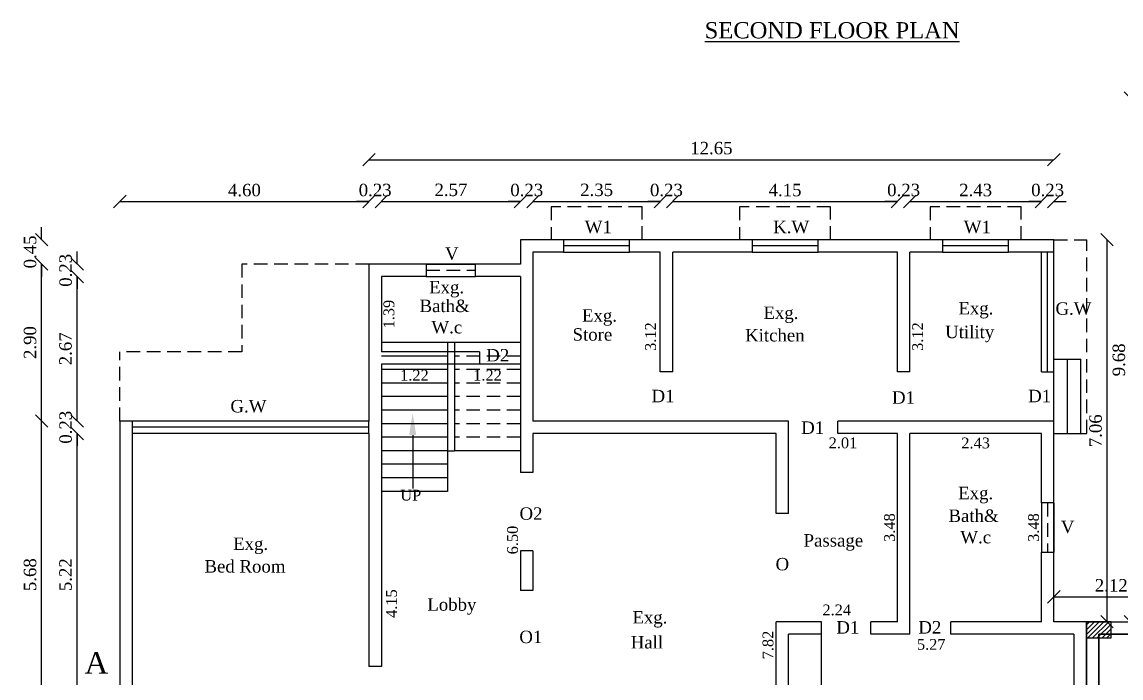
# Model space of a CAD drawing. Header units: metres. Extents: x 2 to 142, y 1 to 82.
# Drawn here: x 73.64 to 93.94, y 11.51 to 23.64 of the extents above; entities that cross this region are included whole.
import ezdxf
from ezdxf import colors
from ezdxf.entities.mleader import LeaderData, LeaderLine
from ezdxf.math import Vec2, Vec3

# ---------------------------------------------------------------- set-up
doc = ezdxf.new("R2010")
doc.units = ezdxf.units.M
doc.header["$MEASUREMENT"] = 0
doc.linetypes.add('Dashed (½x)', pattern=[0.375, 0.25, -0.125])
doc.linetypes.add('DASHED2', pattern=[0.375, 0.25, -0.125])
for name, color, linetype, lineweight in [('BLK_1_FLR_0_BLT_UP_AREA', 13, 'Continuous', 30), ('BLK_1_FLR_0_BLT_UP_AREA_EXISTING', 1, 'Continuous', 30), ('BLK_1_FLR_0_CARPET_AREA', 13, 'Continuous', 30), ('BLK_1_FLR_0_REGULAR_ROOM_1', 2, 'Continuous', 30)]:
    doc.layers.add(name, color=color, linetype=linetype, lineweight=lineweight)
doc.styles.get("Standard").update_dxf_attribs({"font": 'BOOKOS.TTF'})
doc.dimstyles.get("Standard").update_dxf_attribs({"dimtxt": 0.23, "dimasz": 0.23, "dimexe": 0.18, "dimexo": 0.0625, "dimgap": 0.09, "dimtad": 1, "dimzin": 0, "dimdsep": 46, "dimtxsty": 'Standard', "dimblk": 'OBLIQUE', "dimcen": 0.09, "dimse1": 1, "dimse2": 1, "dimclrd": 256, "dimclre": 256, "dimclrt": 256, "dimadec": 0, "dimazin": 0, "dimtfac": 1, "dimtix": 1, "dimtofl": 0, "dimtmove": 0, "dimatfit": 3, "dimfxl": 0, "dimtolj": 1, "dimtzin": 0, "dimarcsym": 0})

# ---------------------------------------------------------------- blocks, each defined once
blk = doc.blocks.new('_Oblique')
at = {"color": 0, "linetype": 'ByBlock', "lineweight": -2}
blk.add_line((-0.5, -0.5), (0.5, 0.5), dxfattribs=at)
blk = doc.blocks.new('*D185')
at = {"lineweight": -2}
blk.add_line((92.697, 13.013), (94.817, 13.013), dxfattribs=at)
at = {"layer": 'Defpoints', "color": 0}
for p in [(94.817, 13.013), (92.697, 12.553), (94.817, 12.553)]:
    blk.add_point(p, dxfattribs=at)
at = {"lineweight": -2, "xscale": 0.23, "yscale": 0.23, "zscale": 0.23, "rotation": 180}
blk.add_blockref('_Oblique', (92.697, 13.013), dxfattribs=at)
at = {"lineweight": -2, "xscale": 0.23, "yscale": 0.23, "zscale": 0.23}
blk.add_blockref('_Oblique', (94.817, 13.013), dxfattribs=at)
at = {"insert": (93.757, 13.224), "char_height": 0.23, "attachment_point": 5}
blk.add_mtext('\\A1;2.12', dxfattribs=at)
blk = doc.blocks.new('*D186')
at = {"lineweight": -2}
blk.add_line((93.68, 12.553), (93.68, 19.613), dxfattribs=at)
at = {"layer": 'Defpoints', "color": 0}
for p in [(92.697, 19.613), (93.68, 19.613), (92.697, 12.553)]:
    blk.add_point(p, dxfattribs=at)
at = {"lineweight": -2, "xscale": 0.23, "yscale": 0.23, "zscale": 0.23}
for p, rotation in [((93.68, 19.613), 90), ((93.68, 12.553), 270)]:
    blk.add_blockref('_Oblique', p, dxfattribs=dict(at, rotation=rotation))
at = {"insert": (93.469, 16.083), "char_height": 0.23, "attachment_point": 5, "rotation": 90}
blk.add_mtext('\\A1;7.06', dxfattribs=at)
blk = doc.blocks.new('*D187')
at = {"lineweight": -2}
for p, q in [((80.047, 20.319), (79.817, 20.319)), ((80.277, 20.319), (80.507, 20.319))]:
    blk.add_line(p, q, dxfattribs=at)
at = {"layer": 'Defpoints', "color": 0}
for p in [(80.277, 20.319), (80.047, 18.933), (80.277, 18.933)]:
    blk.add_point(p, dxfattribs=at)
at = {"lineweight": -2, "xscale": 0.23, "yscale": 0.23, "zscale": 0.23}
blk.add_blockref('_Oblique', (80.047, 20.319), dxfattribs=at)
at = {"lineweight": -2, "xscale": 0.23, "yscale": 0.23, "zscale": 0.23, "rotation": 180}
blk.add_blockref('_Oblique', (80.277, 20.319), dxfattribs=at)
at = {"insert": (80.162, 20.53), "char_height": 0.23, "attachment_point": 5}
blk.add_mtext('\\A1;0.23', dxfattribs=at)
blk = doc.blocks.new('*D188')
at = {"lineweight": -2}
blk.add_line((80.277, 20.319), (82.847, 20.319), dxfattribs=at)
at = {"layer": 'Defpoints', "color": 0}
for p in [(82.847, 20.319), (82.847, 19.613), (80.277, 18.933)]:
    blk.add_point(p, dxfattribs=at)
at = {"lineweight": -2, "xscale": 0.23, "yscale": 0.23, "zscale": 0.23, "rotation": 180}
blk.add_blockref('_Oblique', (80.277, 20.319), dxfattribs=at)
at = {"lineweight": -2, "xscale": 0.23, "yscale": 0.23, "zscale": 0.23}
blk.add_blockref('_Oblique', (82.847, 20.319), dxfattribs=at)
at = {"insert": (81.562, 20.533), "char_height": 0.23, "attachment_point": 5}
blk.add_mtext('\\A1;2.57', dxfattribs=at)
blk = doc.blocks.new('*D189')
at = {"lineweight": -2}
for p, q in [((82.847, 20.319), (82.617, 20.319)), ((83.077, 20.319), (83.307, 20.319))]:
    blk.add_line(p, q, dxfattribs=at)
at = {"layer": 'Defpoints', "color": 0}
for p in [(83.077, 20.319), (82.847, 19.613), (83.077, 19.383)]:
    blk.add_point(p, dxfattribs=at)
at = {"lineweight": -2, "xscale": 0.23, "yscale": 0.23, "zscale": 0.23}
blk.add_blockref('_Oblique', (82.847, 20.319), dxfattribs=at)
at = {"lineweight": -2, "xscale": 0.23, "yscale": 0.23, "zscale": 0.23, "rotation": 180}
blk.add_blockref('_Oblique', (83.077, 20.319), dxfattribs=at)
at = {"insert": (82.962, 20.53), "char_height": 0.23, "attachment_point": 5}
blk.add_mtext('\\A1;0.23', dxfattribs=at)
blk = doc.blocks.new('*D190')
at = {"lineweight": -2}
blk.add_line((83.077, 20.319), (85.427, 20.319), dxfattribs=at)
at = {"layer": 'Defpoints', "color": 0}
for p in [(85.427, 20.319), (83.077, 19.383), (85.427, 19.383)]:
    blk.add_point(p, dxfattribs=at)
at = {"lineweight": -2, "xscale": 0.23, "yscale": 0.23, "zscale": 0.23, "rotation": 180}
blk.add_blockref('_Oblique', (83.077, 20.319), dxfattribs=at)
at = {"lineweight": -2, "xscale": 0.23, "yscale": 0.23, "zscale": 0.23}
blk.add_blockref('_Oblique', (85.427, 20.319), dxfattribs=at)
at = {"insert": (84.252, 20.533), "char_height": 0.23, "attachment_point": 5}
blk.add_mtext('\\A1;2.35', dxfattribs=at)
blk = doc.blocks.new('*D191')
at = {"lineweight": -2}
for p, q in [((85.427, 20.319), (85.197, 20.319)), ((85.657, 20.319), (85.887, 20.319))]:
    blk.add_line(p, q, dxfattribs=at)
at = {"layer": 'Defpoints', "color": 0}
for p in [(85.657, 20.319), (85.427, 19.383), (85.657, 19.383)]:
    blk.add_point(p, dxfattribs=at)
at = {"lineweight": -2, "xscale": 0.23, "yscale": 0.23, "zscale": 0.23}
blk.add_blockref('_Oblique', (85.427, 20.319), dxfattribs=at)
at = {"lineweight": -2, "xscale": 0.23, "yscale": 0.23, "zscale": 0.23, "rotation": 180}
blk.add_blockref('_Oblique', (85.657, 20.319), dxfattribs=at)
at = {"insert": (85.542, 20.53), "char_height": 0.23, "attachment_point": 5}
blk.add_mtext('\\A1;0.23', dxfattribs=at)
blk = doc.blocks.new('*D192')
at = {"lineweight": -2}
blk.add_line((85.657, 20.319), (89.807, 20.319), dxfattribs=at)
at = {"layer": 'Defpoints', "color": 0}
for p in [(89.807, 20.319), (85.657, 19.383), (89.807, 19.383)]:
    blk.add_point(p, dxfattribs=at)
at = {"lineweight": -2, "xscale": 0.23, "yscale": 0.23, "zscale": 0.23, "rotation": 180}
blk.add_blockref('_Oblique', (85.657, 20.319), dxfattribs=at)
at = {"lineweight": -2, "xscale": 0.23, "yscale": 0.23, "zscale": 0.23}
blk.add_blockref('_Oblique', (89.807, 20.319), dxfattribs=at)
at = {"insert": (87.732, 20.53), "char_height": 0.23, "attachment_point": 5}
blk.add_mtext('\\A1;4.15', dxfattribs=at)
blk = doc.blocks.new('*D193')
at = {"lineweight": -2}
for p, q in [((89.807, 20.319), (89.577, 20.319)), ((90.037, 20.319), (90.267, 20.319))]:
    blk.add_line(p, q, dxfattribs=at)
at = {"layer": 'Defpoints', "color": 0}
for p in [(90.037, 20.319), (89.807, 19.383), (90.037, 19.383)]:
    blk.add_point(p, dxfattribs=at)
at = {"lineweight": -2, "xscale": 0.23, "yscale": 0.23, "zscale": 0.23}
blk.add_blockref('_Oblique', (89.807, 20.319), dxfattribs=at)
at = {"lineweight": -2, "xscale": 0.23, "yscale": 0.23, "zscale": 0.23, "rotation": 180}
blk.add_blockref('_Oblique', (90.037, 20.319), dxfattribs=at)
at = {"insert": (89.922, 20.53), "char_height": 0.23, "attachment_point": 5}
blk.add_mtext('\\A1;0.23', dxfattribs=at)
blk = doc.blocks.new('*D194')
at = {"lineweight": -2}
blk.add_line((90.037, 20.319), (92.467, 20.319), dxfattribs=at)
at = {"layer": 'Defpoints', "color": 0}
for p in [(92.467, 20.319), (90.037, 19.383), (92.467, 19.383)]:
    blk.add_point(p, dxfattribs=at)
at = {"lineweight": -2, "xscale": 0.23, "yscale": 0.23, "zscale": 0.23, "rotation": 180}
blk.add_blockref('_Oblique', (90.037, 20.319), dxfattribs=at)
at = {"lineweight": -2, "xscale": 0.23, "yscale": 0.23, "zscale": 0.23}
blk.add_blockref('_Oblique', (92.467, 20.319), dxfattribs=at)
at = {"insert": (91.252, 20.53), "char_height": 0.23, "attachment_point": 5}
blk.add_mtext('\\A1;2.43', dxfattribs=at)
blk = doc.blocks.new('*D195')
at = {"lineweight": -2}
for p, q in [((92.467, 20.319), (92.237, 20.319)), ((92.697, 20.319), (92.927, 20.319))]:
    blk.add_line(p, q, dxfattribs=at)
at = {"layer": 'Defpoints', "color": 0}
for p in [(92.697, 20.319), (92.467, 19.383), (92.697, 19.383)]:
    blk.add_point(p, dxfattribs=at)
at = {"lineweight": -2, "xscale": 0.23, "yscale": 0.23, "zscale": 0.23}
blk.add_blockref('_Oblique', (92.467, 20.319), dxfattribs=at)
at = {"lineweight": -2, "xscale": 0.23, "yscale": 0.23, "zscale": 0.23, "rotation": 180}
blk.add_blockref('_Oblique', (92.697, 20.319), dxfattribs=at)
at = {"insert": (92.582, 20.53), "char_height": 0.23, "attachment_point": 5}
blk.add_mtext('\\A1;0.23', dxfattribs=at)
blk = doc.blocks.new('*D196')
at = {"lineweight": -2}
blk.add_line((80.047, 21.092), (92.697, 21.092), dxfattribs=at)
at = {"layer": 'Defpoints', "color": 0}
for p in [(92.697, 21.092), (80.047, 19.163), (92.697, 19.163)]:
    blk.add_point(p, dxfattribs=at)
at = {"lineweight": -2, "xscale": 0.23, "yscale": 0.23, "zscale": 0.23, "rotation": 180}
blk.add_blockref('_Oblique', (80.047, 21.092), dxfattribs=at)
at = {"lineweight": -2, "xscale": 0.23, "yscale": 0.23, "zscale": 0.23}
blk.add_blockref('_Oblique', (92.697, 21.092), dxfattribs=at)
at = {"insert": (86.372, 21.305), "char_height": 0.23, "attachment_point": 5}
blk.add_mtext('\\A1;12.65', dxfattribs=at)
blk = doc.blocks.new('*D218')
at = {"lineweight": -2}
blk.add_line((74.658, 10.813), (74.658, 16.033), dxfattribs=at)
at = {"layer": 'Defpoints', "color": 0}
for p in [(74.658, 16.033), (75.677, 16.033), (75.677, 10.813)]:
    blk.add_point(p, dxfattribs=at)
at = {"lineweight": -2, "xscale": 0.23, "yscale": 0.23, "zscale": 0.23}
for p, rotation in [((74.658, 16.033), 90), ((74.658, 10.813), 270)]:
    blk.add_blockref('_Oblique', p, dxfattribs=dict(at, rotation=rotation))
at = {"insert": (74.445, 13.423), "char_height": 0.23, "attachment_point": 5, "rotation": 90}
blk.add_mtext('\\A1;5.22', dxfattribs=at)
blk = doc.blocks.new('*D219')
at = {"lineweight": -2}
for p, q in [((74.658, 16.263), (74.658, 16.493)), ((74.658, 16.033), (74.658, 15.803))]:
    blk.add_line(p, q, dxfattribs=at)
at = {"layer": 'Defpoints', "color": 0}
for p in [(74.658, 16.263), (75.677, 16.263), (75.677, 16.033)]:
    blk.add_point(p, dxfattribs=at)
at = {"lineweight": -2, "xscale": 0.23, "yscale": 0.23, "zscale": 0.23}
for p, rotation in [((74.658, 16.263), 270), ((74.658, 16.033), 90)]:
    blk.add_blockref('_Oblique', p, dxfattribs=dict(at, rotation=rotation))
at = {"insert": (74.447, 16.148), "char_height": 0.23, "attachment_point": 5, "rotation": 90}
blk.add_mtext('\\A1;0.23', dxfattribs=at)
blk = doc.blocks.new('*D220')
at = {"lineweight": -2}
blk.add_line((74.658, 16.263), (74.658, 18.933), dxfattribs=at)
at = {"layer": 'Defpoints', "color": 0}
for p in [(74.658, 18.933), (80.277, 18.933), (75.677, 16.263)]:
    blk.add_point(p, dxfattribs=at)
at = {"lineweight": -2, "xscale": 0.23, "yscale": 0.23, "zscale": 0.23}
for p, rotation in [((74.658, 18.933), 90), ((74.658, 16.263), 270)]:
    blk.add_blockref('_Oblique', p, dxfattribs=dict(at, rotation=rotation))
at = {"insert": (74.445, 17.598), "char_height": 0.23, "attachment_point": 5, "rotation": 90}
blk.add_mtext('\\A1;2.67', dxfattribs=at)
blk = doc.blocks.new('*D96')
at = {"lineweight": -2}
for p, q in [((74.658, 19.163), (74.658, 19.393)), ((74.658, 18.933), (74.658, 18.703))]:
    blk.add_line(p, q, dxfattribs=at)
at = {"layer": 'Defpoints', "color": 0}
for p in [(74.658, 19.163), (80.047, 19.163), (80.277, 18.933)]:
    blk.add_point(p, dxfattribs=at)
at = {"lineweight": -2, "xscale": 0.23, "yscale": 0.23, "zscale": 0.23}
for p, rotation in [((74.658, 19.163), 270), ((74.658, 18.933), 90)]:
    blk.add_blockref('_Oblique', p, dxfattribs=dict(at, rotation=rotation))
at = {"insert": (74.447, 19.048), "char_height": 0.23, "attachment_point": 5, "rotation": 90}
blk.add_mtext('\\A1;0.23', dxfattribs=at)
blk = doc.blocks.new('*D221')
at = {"lineweight": -2}
blk.add_line((74.001, 10.583), (74.001, 16.263), dxfattribs=at)
at = {"layer": 'Defpoints', "color": 0}
for p in [(74.001, 16.263), (75.447, 16.263), (81.672, 10.583)]:
    blk.add_point(p, dxfattribs=at)
at = {"lineweight": -2, "xscale": 0.23, "yscale": 0.23, "zscale": 0.23}
for p, rotation in [((74.001, 16.263), 90), ((74.001, 10.583), 270)]:
    blk.add_blockref('_Oblique', p, dxfattribs=dict(at, rotation=rotation))
at = {"insert": (73.79, 13.423), "char_height": 0.23, "attachment_point": 5, "rotation": 90}
blk.add_mtext('\\A1;5.68', dxfattribs=at)
blk = doc.blocks.new('*D222')
at = {"lineweight": -2}
blk.add_line((74.001, 16.263), (74.001, 19.163), dxfattribs=at)
at = {"layer": 'Defpoints', "color": 0}
for p in [(74.001, 19.163), (80.047, 19.163), (75.447, 16.263)]:
    blk.add_point(p, dxfattribs=at)
at = {"lineweight": -2, "xscale": 0.23, "yscale": 0.23, "zscale": 0.23}
for p, rotation in [((74.001, 19.163), 90), ((74.001, 16.263), 270)]:
    blk.add_blockref('_Oblique', p, dxfattribs=dict(at, rotation=rotation))
at = {"insert": (73.79, 17.713), "char_height": 0.23, "attachment_point": 5, "rotation": 90}
blk.add_mtext('\\A1;2.90', dxfattribs=at)
blk = doc.blocks.new('*D97')
at = {"lineweight": -2}
for p, q in [((74.001, 19.613), (74.001, 19.843)), ((74.001, 19.163), (74.001, 18.933))]:
    blk.add_line(p, q, dxfattribs=at)
at = {"layer": 'Defpoints', "color": 0}
for p in [(74.001, 19.613), (82.847, 19.613), (80.047, 19.163)]:
    blk.add_point(p, dxfattribs=at)
at = {"lineweight": -2, "xscale": 0.23, "yscale": 0.23, "zscale": 0.23}
for p, rotation in [((74.001, 19.613), 270), ((74.001, 19.163), 90)]:
    blk.add_blockref('_Oblique', p, dxfattribs=dict(at, rotation=rotation))
at = {"insert": (73.79, 19.388), "char_height": 0.23, "attachment_point": 5, "rotation": 90}
blk.add_mtext('\\A1;0.45', dxfattribs=at)
blk = doc.blocks.new('*D223')
at = {"lineweight": -2}
blk.add_line((75.447, 20.319), (80.047, 20.319), dxfattribs=at)
at = {"layer": 'Defpoints', "color": 0}
for p in [(80.047, 20.319), (75.447, 16.263), (80.047, 16.263)]:
    blk.add_point(p, dxfattribs=at)
at = {"lineweight": -2, "xscale": 0.23, "yscale": 0.23, "zscale": 0.23, "rotation": 180}
blk.add_blockref('_Oblique', (75.447, 20.319), dxfattribs=at)
at = {"lineweight": -2, "xscale": 0.23, "yscale": 0.23, "zscale": 0.23}
blk.add_blockref('_Oblique', (80.047, 20.319), dxfattribs=at)
at = {"insert": (77.747, 20.529), "char_height": 0.23, "attachment_point": 5}
blk.add_mtext('\\A1;4.60', dxfattribs=at)
blk = doc.blocks.new('*D237')
at = {"lineweight": -2}
blk.add_line((94.108, 12.553), (94.108, 22.233), dxfattribs=at)
at = {"layer": 'Defpoints', "color": 0}
for p in [(94.108, 22.233), (94.817, 22.233), (94.817, 12.553)]:
    blk.add_point(p, dxfattribs=at)
at = {"lineweight": -2, "xscale": 0.23, "yscale": 0.23, "zscale": 0.23}
for p, rotation in [((94.108, 22.233), 90), ((94.108, 12.553), 270)]:
    blk.add_blockref('_Oblique', p, dxfattribs=dict(at, rotation=rotation))
at = {"insert": (93.899, 17.393), "char_height": 0.23, "attachment_point": 5, "rotation": 90}
blk.add_mtext('\\A1;9.68', dxfattribs=at)

msp = doc.modelspace()

# ---------------------------------------------------------------- hatches: boundary and pattern name
h = msp.add_hatch()
h.set_pattern_fill('ANSI31', color=3, scale=0.5)
h.set_pattern_definition([(45, (-16834.74195, 1377.748667), (-0.04419417382, 0.04419417382), [])])
h.paths.add_polyline_path([(93.757, 12.553), (93.297, 12.553), (93.297, 12.253), (93.757, 12.253)])

# ---------------------------------------------------------------- linework, layer by layer
at = {"color": 1}
for p, q in [((83.642, 19.613), (82.847, 19.613)), ((82.847, 19.613), (82.847, 19.163)), ((87.122, 19.613), (84.862, 19.613)), ((90.642, 19.613), (88.342, 19.613)), ((92.697, 19.613), (91.862, 19.613)), ((92.697, 19.383), (92.697, 19.613)), ((83.642, 19.383), (83.077, 19.383)), ((83.077, 19.383), (83.077, 16.263)), ((85.427, 19.383), (84.862, 19.383)), ((85.427, 17.173), (85.427, 19.383)), ((87.122, 19.383), (85.657, 19.383)), ((85.657, 17.173), (85.657, 19.383)), ((89.807, 19.383), (88.342, 19.383)), ((89.807, 17.173), (89.807, 19.383)), ((90.642, 19.383), (90.037, 19.383)), ((90.037, 17.173), (90.037, 19.383)), ((92.467, 19.383), (91.862, 19.383)), ((92.697, 19.383), (92.467, 19.383)), ((81.107, 19.163), (80.047, 19.163)), ((80.047, 19.163), (80.047, 16.263)), ((82.847, 19.163), (82.017, 19.163)), ((81.107, 18.933), (80.277, 18.933)), ((80.277, 18.933), (80.277, 17.543)), ((82.847, 18.933), (82.017, 18.933)), ((82.847, 18.933), (82.847, 15.313)), ((82.087, 17.543), (80.277, 17.543)), ((82.087, 17.543), (82.087, 17.313)), ((80.277, 17.313), (80.277, 11.723)), ((82.847, 17.313), (80.277, 17.313)), ((85.657, 17.173), (85.427, 17.173)), ((90.037, 17.173), (89.807, 17.173)), ((92.467, 17.173), (92.697, 17.173)), ((92.697, 16.263), (92.697, 17.173)), ((75.677, 16.263), (75.447, 16.263)), ((75.447, 16.263), (75.447, 10.583)), ((75.677, 16.263), (75.677, 10.813)), ((80.047, 16.033), (80.047, 16.263)), ((85.427, 16.263), (83.077, 16.263)), ((87.797, 16.263), (85.427, 16.263)), ((87.797, 14.553), (87.797, 16.263)), ((92.697, 16.263), (88.707, 16.263)), ((88.707, 16.033), (88.707, 16.263)), ((92.697, 14.748), (92.697, 16.263)), ((80.047, 16.033), (80.047, 11.723)), ((87.567, 16.033), (83.077, 16.033)), ((83.077, 16.033), (83.077, 15.313)), ((87.567, 14.553), (87.567, 16.033)), ((89.807, 16.033), (88.707, 16.033)), ((89.807, 12.553), (89.807, 16.033)), ((92.467, 16.033), (90.037, 16.033)), ((90.037, 12.323), (90.037, 16.033)), ((92.467, 14.748), (92.467, 16.033)), ((83.077, 15.313), (82.847, 15.313)), ((87.797, 14.553), (87.567, 14.553)), ((82.847, 13.863), (82.847, 13.133)), ((83.077, 13.863), (82.847, 13.863)), ((83.077, 13.863), (83.077, 13.133)), ((92.467, 12.553), (92.467, 13.838)), ((92.697, 12.553), (92.697, 13.838)), ((83.077, 13.133), (82.847, 13.133)), ((88.407, 12.553), (87.567, 12.553)), ((87.567, 8.213), (87.567, 12.553)), ((88.407, 12.323), (88.407, 12.553)), ((89.807, 12.553), (89.317, 12.553)), ((89.317, 12.323), (89.317, 12.553)), ((92.467, 12.553), (90.797, 12.553)), ((90.797, 12.323), (90.797, 12.553)), ((93.356, 12.553), (92.697, 12.553)), ((93.757, 12.553), (94.817, 12.553)), ((88.407, 12.323), (87.797, 12.323)), ((87.797, 8.283), (87.797, 12.323)), ((88.407, 8.283), (88.407, 12.323)), ((90.037, 12.323), (89.317, 12.323)), ((93.067, 12.323), (90.797, 12.323)), ((93.067, 12.323), (93.067, 8.283)), ((93.297, 12.253), (93.297, 8.168)), ((93.527, 12.253), (93.527, 8.168)), ((93.757, 12.323), (95.047, 12.323)), ((80.277, 11.723), (80.047, 11.723))]:
    msp.add_line(p, q, dxfattribs=at)
at = {"color": 5}
for p, q in [((84.862, 19.613), (83.642, 19.613)), ((84.862, 19.498), (83.642, 19.498)), ((88.342, 19.613), (87.122, 19.613)), ((88.342, 19.498), (87.122, 19.498)), ((91.862, 19.613), (90.642, 19.613)), ((91.862, 19.498), (90.642, 19.498)), ((83.642, 19.383), (84.862, 19.383)), ((87.122, 19.383), (88.342, 19.383)), ((90.642, 19.383), (91.862, 19.383)), ((92.467, 17.173), (92.467, 19.383)), ((92.582, 17.173), (92.582, 19.383)), ((92.697, 17.173), (92.697, 19.383)), ((81.107, 19.163), (82.017, 19.163)), ((81.107, 18.933), (82.017, 18.933)), ((82.847, 17.713), (80.277, 17.713)), ((81.497, 17.713), (81.497, 14.963)), ((81.627, 17.713), (81.627, 15.713)), ((81.497, 17.463), (80.277, 17.463)), ((81.497, 17.213), (80.277, 17.213)), ((81.497, 16.963), (80.277, 16.963)), ((81.497, 16.713), (80.277, 16.713)), ((81.497, 16.463), (80.277, 16.463)), ((80.047, 16.263), (75.677, 16.263)), ((80.047, 16.148), (75.677, 16.148)), ((81.497, 16.213), (80.277, 16.213)), ((80.047, 16.033), (75.677, 16.033)), ((81.497, 15.963), (80.277, 15.963)), ((81.497, 15.713), (80.277, 15.713)), ((81.497, 15.713), (81.627, 15.713)), ((82.847, 15.713), (81.627, 15.713)), ((81.497, 15.463), (80.277, 15.463)), ((81.497, 15.213), (80.277, 15.213)), ((81.497, 14.963), (80.277, 14.963)), ((92.467, 14.748), (92.467, 13.838)), ((92.697, 14.748), (92.697, 13.838))]:
    msp.add_line(p, q, dxfattribs=at)
at = {"color": 5, "linetype": 'Dashed (½x)'}
for p, q in [((92.697, 19.613), (93.307, 19.613)), ((93.307, 16.033), (93.307, 19.613)), ((93.197, 16.033), (93.307, 16.033))]:
    msp.add_line(p, q, dxfattribs=at)
at = {"color": 5, "linetype": 'DASHED2'}
for p, q in [((77.697, 19.163), (77.697, 17.543)), ((80.047, 19.163), (77.697, 19.163)), ((81.107, 19.048), (82.017, 19.048)), ((77.697, 17.543), (75.447, 17.543)), ((75.447, 16.263), (75.447, 17.543)), ((82.847, 17.463), (81.627, 17.463)), ((82.847, 17.213), (81.627, 17.213)), ((82.847, 16.963), (81.627, 16.963)), ((82.847, 16.713), (81.627, 16.713)), ((82.847, 16.463), (81.627, 16.463)), ((82.847, 16.213), (81.627, 16.213)), ((82.847, 15.963), (81.627, 15.963)), ((92.582, 14.748), (92.582, 13.838))]:
    msp.add_line(p, q, dxfattribs=at)
at = {"color": 4}
for p, q in [((92.697, 17.403), (93.197, 17.403)), ((92.947, 16.033), (92.947, 17.403)), ((93.197, 16.033), (93.197, 17.403)), ((92.697, 16.033), (93.197, 16.033))]:
    msp.add_line(p, q, dxfattribs=at)
at = {"color": 5, "linetype": 'Dashed (½x)'}
for points in [[(85.092, 19.613), (85.092, 20.223), (83.412, 20.223), (83.412, 19.613)], [(88.572, 19.613), (88.572, 20.223), (86.892, 20.223), (86.892, 19.613)], [(92.092, 19.613), (92.092, 20.223), (90.412, 20.223), (90.412, 19.613)]]:
    msp.add_lwpolyline(points, dxfattribs=at)
at = {"color": 1}
for points in [[(83.642, 19.613), (83.642, 19.383)], [(84.862, 19.383), (84.862, 19.613)], [(87.122, 19.613), (87.122, 19.383)], [(88.342, 19.383), (88.342, 19.613)], [(90.642, 19.613), (90.642, 19.383)], [(91.862, 19.383), (91.862, 19.613)], [(81.107, 19.163), (81.107, 18.933)], [(82.017, 18.933), (82.017, 19.163)], [(92.697, 14.748), (92.467, 14.748)], [(92.467, 13.838), (92.697, 13.838)]]:
    msp.add_lwpolyline(points, dxfattribs=at)
msp.add_lwpolyline([(93.297, 12.553), (93.297, 12.253), (93.757, 12.253), (93.757, 12.553)], close=True, dxfattribs=at)
at = {"layer": 'BLK_1_FLR_0_BLT_UP_AREA', "color": 13}
msp.add_lwpolyline([(103.127, 4.553), (93.297, 4.553), (93.297, 12.553), (94.817, 12.553), (94.817, 22.233), (103.127, 22.233)], close=True, dxfattribs=at)
at = {"layer": 'BLK_1_FLR_0_BLT_UP_AREA_EXISTING', "color": 1}
msp.add_lwpolyline([(93.297, 12.553), (92.697, 12.553), (92.697, 19.613), (82.847, 19.613), (82.847, 19.163), (80.047, 19.163), (80.047, 16.263), (75.447, 16.263), (75.447, 10.583), (82.847, 10.583), (82.847, 7.983), (87.797, 7.983), (87.797, 8.053), (93.297, 8.053)], close=True, dxfattribs=at)
at = {"layer": 'BLK_1_FLR_0_CARPET_AREA', "color": 13}
msp.add_lwpolyline([(99.627, 4.783), (93.527, 4.783), (93.527, 12.323), (95.047, 12.323), (95.047, 17.803), (96.667, 17.803), (96.667, 22.003), (102.897, 22.003), (102.897, 12.813), (99.627, 12.813)], close=True, dxfattribs=at)
at = {"layer": 'BLK_1_FLR_0_REGULAR_ROOM_1', "color": 2}
msp.add_lwpolyline([(102.897, 12.813), (102.897, 22.003), (96.667, 22.003), (96.667, 17.803), (95.047, 17.803), (95.047, 12.323), (93.527, 12.323), (93.527, 4.783), (99.627, 4.783), (99.627, 12.813)], close=True, dxfattribs=at)

# ---------------------------------------------------------------- texts
for s, height, p in [('%%USECOND FLOOR PLAN', 0.3, (86.248, 23.335)), ('W1', 0.23, (84.033, 19.734)), ('K.W', 0.23, (87.513, 19.734)), ('W1', 0.23, (91.033, 19.734)), ('V', 0.23, (81.452, 19.241)), ('Exg.', 0.23, (81.158, 18.622)), ('Bath&', 0.23, (80.982, 18.276)), ('Exg.', 0.23, (83.982, 18.099)), ('Exg.', 0.23, (87.333, 18.149)), ('Exg.', 0.23, (90.934, 18.233)), ('G.W', 0.23, (92.727, 18.226)), ('W.c', 0.23, (81.201, 17.882)), ('Store', 0.23, (83.808, 17.748)), ('Kitchen', 0.23, (86.994, 17.733)), ('Utility', 0.23, (90.689, 17.794)), ('D2', 0.23, (82.214, 17.364)), ('G.W', 0.23, (77.489, 16.422)), ('D1', 0.23, (85.267, 16.61)), ('D1', 0.23, (89.708, 16.582)), ('D1', 0.23, (92.222, 16.61)), ('D1', 0.23, (88.031, 16.025)), ('Exg.', 0.23, (90.93, 14.817)), ('UP', 0.2, (80.627, 14.793)), ('O2', 0.23, (82.828, 14.437)), ('Bath&', 0.23, (90.75, 14.397)), ('V', 0.23, (92.826, 14.191)), ('W.c', 0.23, (90.969, 14.002)), ('Exg.', 0.23, (77.539, 13.88)), ('Passage', 0.23, (88.075, 13.942)), ('Bed Room', 0.23, (77.01, 13.462)), ('O', 0.23, (87.557, 13.503)), ('Lobby', 0.23, (81.125, 12.757)), ('Exg.', 0.23, (84.913, 12.521)), ('O1', 0.23, (82.825, 12.158)), ('D1', 0.23, (88.679, 12.334)), ('D2', 0.23, (90.194, 12.335)), ('Hall', 0.23, (84.882, 12.059))]:
    msp.add_text(s, height=height).set_placement(p)
at = {"linetype": 'Continuous'}
msp.add_text('A', height=0.4, rotation=360, dxfattribs=at).set_placement((74.796, 11.593))
at = {"char_height": 0.2, "attachment_point": 5, "rotation": 90}
for s, insert in [('1.39', (80.418, 18.238)), ('3.12', (85.25, 17.823)), ('3.12', (90.182, 17.823)), ('3.48', (89.663, 14.293)), ('3.48', (92.323, 14.293)), ('6.50', (82.701, 14.063)), ('4.15', (80.466, 12.888)), ('7.82', (87.419, 12.123))]:
    msp.add_mtext(s, dxfattribs=dict(at, insert=insert))
at = {"char_height": 0.2, "attachment_point": 5}
for s, insert in [('1.22', (80.887, 17.108)), ('1.22', (82.237, 17.108)), ('2.01', (88.802, 15.857)), ('2.43', (91.252, 15.855)), ('2.24', (88.687, 12.769)), ('5.27', (90.432, 12.133))]:
    msp.add_mtext(s, dxfattribs=dict(at, insert=insert))

# ---------------------------------------------------------------- dimensions: what is measured, and where the dimension line sits
for base, p1, p2, picture, middle in [((94.108, 22.233), (94.817, 12.553), (94.817, 22.233), '*D237', (93.899, 17.393)), ((74.001, 19.613), (80.047, 19.163), (82.847, 19.613), '*D97', (73.79, 19.388)), ((93.68, 19.613), (92.697, 12.553), (92.697, 19.613), '*D186', (93.469, 16.083)), ((74.658, 19.163), (80.277, 18.933), (80.047, 19.163), '*D96', (74.447, 19.048)), ((74.001, 19.163), (75.447, 16.263), (80.047, 19.163), '*D222', (73.79, 17.713)), ((74.658, 18.933), (75.677, 16.263), (80.277, 18.933), '*D220', (74.445, 17.598)), ((74.658, 16.263), (75.677, 16.033), (75.677, 16.263), '*D219', (74.447, 16.148)), ((74.658, 16.033), (75.677, 10.813), (75.677, 16.033), '*D218', (74.445, 13.423))]:
    dim = msp.add_linear_dim(base=base, p1=p1, p2=p2, angle=90, dimstyle='Standard', override={"dimtmove": 1})
    dim.commit()
    dim.dimension.update_dxf_attribs({"geometry": picture, "text_midpoint": middle})
for base, p1, p2, picture, middle in [((92.697, 21.092), (80.047, 19.163), (92.697, 19.163), '*D196', (86.372, 21.305)), ((80.047, 20.319), (75.447, 16.263), (80.047, 16.263), '*D223', (77.747, 20.529)), ((80.277, 20.319), (80.047, 18.933), (80.277, 18.933), '*D187', (80.162, 20.53))]:
    dim = msp.add_linear_dim(base=base, p1=p1, p2=p2, dimstyle='Standard')
    dim.commit()
    dim.dimension.update_dxf_attribs({"geometry": picture, "text_midpoint": middle})
for base, p1, p2, picture, middle in [((82.847, 20.319), (80.277, 18.933), (82.847, 19.613), '*D188', (81.562, 20.533)), ((83.077, 20.319), (82.847, 19.613), (83.077, 19.383), '*D189', (82.962, 20.53)), ((85.427, 20.319), (83.077, 19.383), (85.427, 19.383), '*D190', (84.252, 20.533)), ((85.657, 20.319), (85.427, 19.383), (85.657, 19.383), '*D191', (85.542, 20.53)), ((89.807, 20.319), (85.657, 19.383), (89.807, 19.383), '*D192', (87.732, 20.53)), ((90.037, 20.319), (89.807, 19.383), (90.037, 19.383), '*D193', (89.922, 20.53)), ((92.467, 20.319), (90.037, 19.383), (92.467, 19.383), '*D194', (91.252, 20.53)), ((92.697, 20.319), (92.467, 19.383), (92.697, 19.383), '*D195', (92.582, 20.53)), ((94.817, 13.013), (92.697, 12.553), (94.817, 12.553), '*D185', (93.757, 13.224))]:
    dim = msp.add_linear_dim(base=base, p1=p1, p2=p2, dimstyle='Standard', override={"dimtmove": 1})
    dim.commit()
    dim.dimension.update_dxf_attribs({"geometry": picture, "text_midpoint": middle})
dim = msp.add_linear_dim(base=(74.001, 16.263), p1=(81.672, 10.583), p2=(75.447, 16.263), angle=90, dimstyle='Standard')
dim.commit()
dim.dimension.update_dxf_attribs({"geometry": '*D221', "text_midpoint": (73.79, 13.423)})

# ---------------------------------------------------------------- leaders
ml = msp.add_multileader_mtext('Standard')
ml.set_content('', color=256)
ml.set_leader_properties()
ml.build(insert=Vec2(0, 0))
ml.multileader.update_dxf_attribs({"text_right_attachment_type": 6, "dogleg_length": 0.36, "arrow_head_size": 0.4})
ctx = ml.context
ctx.base_point, ctx.char_height, ctx.arrow_head_size, ctx.landing_gap_size, ctx.plane_origin, ctx.plane_x_axis, ctx.plane_y_axis = Vec3(80.765, 14.923), 0.18, 0.4, 0.09, Vec3(80.855, 16.09), Vec3(0, 1), Vec3(-1, 0)
ctx.right_attachment, ctx.text_align_type = 6, 2
notes = []
notes.append((ctx, [(0, (1, 1, 0), (80.855, 15.463), (0, -1), 0.36, [(0, [(80.855, 16.404)], 0, [])])]))
ctx.mtext.insert, ctx.mtext.text_direction, ctx.mtext.rotation, ctx.mtext.alignment, ctx.mtext.flow_direction = Vec3(80.675, 15.013), Vec3(0, 1), 1.570796, 3, 5
for ctx, leaders in notes:
    for number, flags, end, landing, length, lines in leaders:
        leader = LeaderData()
        leader.index, (leader.has_last_leader_line, leader.has_dogleg_vector, leader.attachment_direction) = number, flags
        leader.last_leader_point, leader.dogleg_vector, leader.dogleg_length = Vec3(end), Vec3(landing), length
        for number, points, colour, breaks in lines:
            line = LeaderLine()
            line.index, line.vertices, line.color, line.breaks = number, Vec3.list(points), colors.encode_raw_color(colour), breaks
            leader.lines.append(line)
        ctx.leaders.append(leader)

doc.saveas('drawing.dxf')
